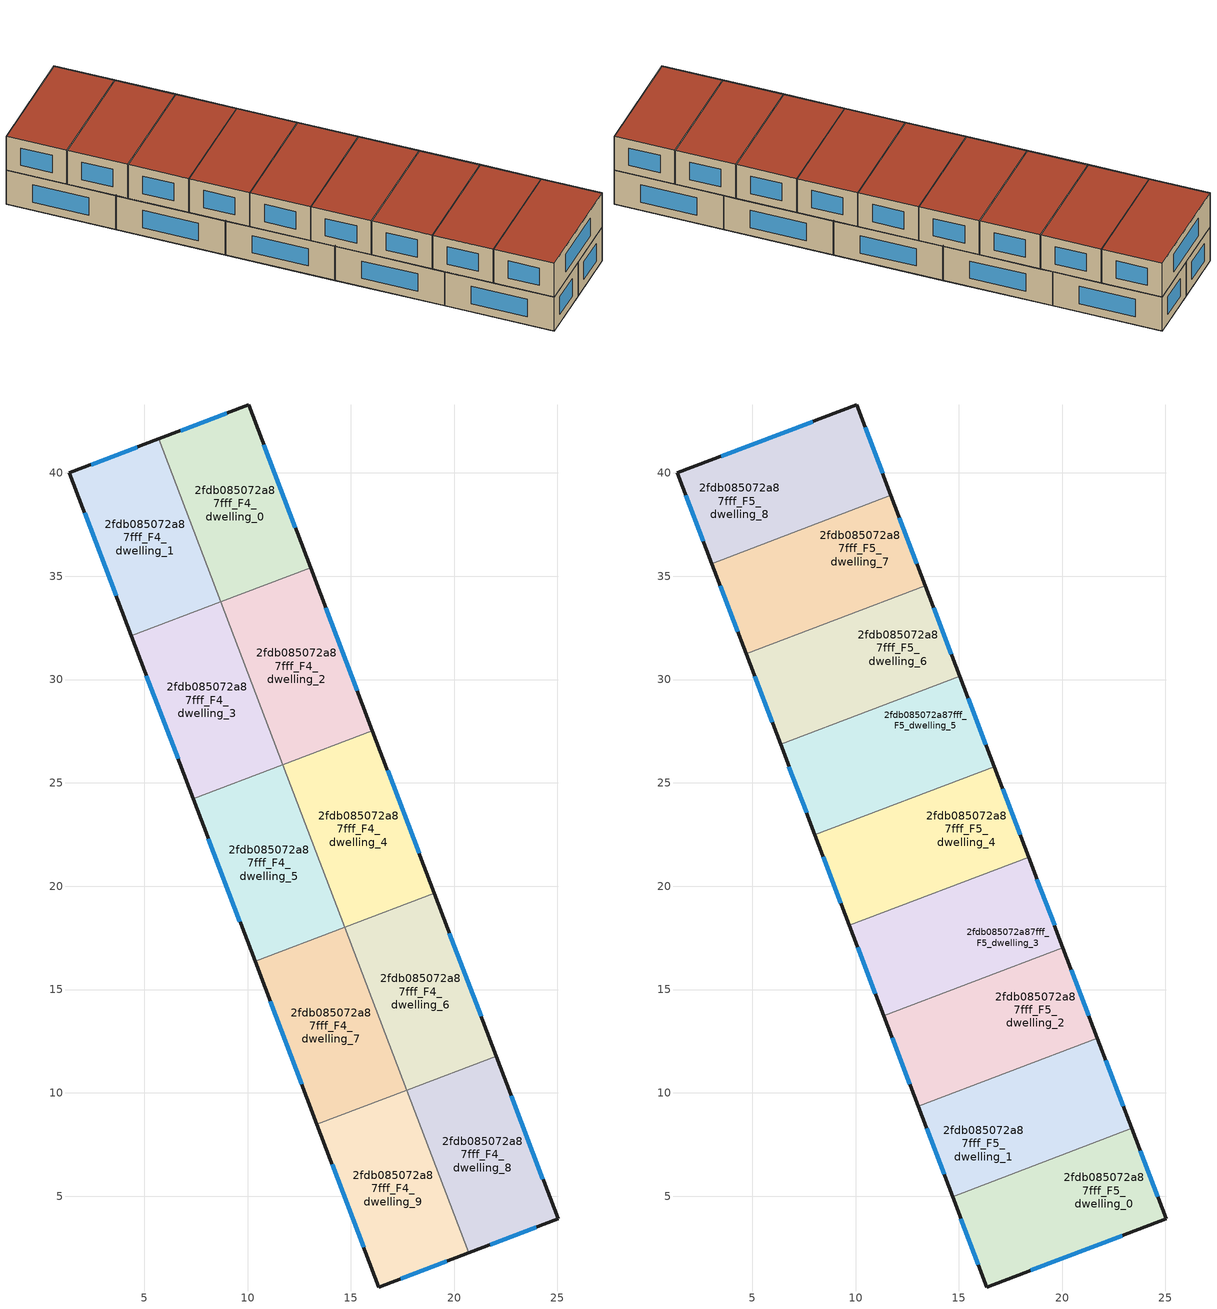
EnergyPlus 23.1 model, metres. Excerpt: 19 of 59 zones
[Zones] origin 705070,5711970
2fdb085072a87fff_F4_dwelling_0
 floor to 2fdb085072a87fff_F3_dwelling_0 (EU_floor_Construction): 13.05,35.41 10.05,43.29 5.71,41.64 8.71,33.76 z12
 wall outside (EU_wall_Construction): 5.71,41.64 10.05,43.29 13.05,35.41 z12:15
 wall to 2fdb085072a87fff_F4_dwelling_1 (EU_wall_Construction): 8.71,33.76 5.71,41.64 z12:15
 wall to 2fdb085072a87fff_F4_dwelling_2 (EU_wall_Construction): 13.05,35.41 8.71,33.76 z12:15
 window (EU_Window_Construction): 6.78,42.05 8.99,42.89 / 10.79,41.36 12.32,37.34 z12.73:14.27
2fdb085072a87fff_F4_dwelling_1
 floor to 2fdb085072a87fff_F3_dwelling_1 (EU_floor_Construction): 8.71,33.76 5.71,41.64 1.38,40 4.38,32.12 z12
 wall outside (EU_wall_Construction): 4.38,32.12 1.38,40 5.71,41.64 z12:15
 wall to 2fdb085072a87fff_F4_dwelling_3 (EU_wall_Construction): 8.71,33.76 4.38,32.12 z12:15
 window (EU_Window_Construction): 3.64,34.05 2.11,38.07 / 2.44,40.4 4.65,41.24 z12.73:14.27
2fdb085072a87fff_F4_dwelling_2
 floor to 2fdb085072a87fff_F3_dwelling_2 (EU_floor_Construction): 16.05,27.53 13.05,35.41 8.71,33.76 11.71,25.88 z12
 wall outside (EU_wall_Construction): 13.05,35.41 16.05,27.53 z12:15
 wall to 2fdb085072a87fff_F4_dwelling_4 (EU_wall_Construction): 16.05,27.53 11.71,25.88 z12:15
 wall to 2fdb085072a87fff_F4_dwelling_3 (EU_wall_Construction): 11.71,25.88 8.71,33.76 z12:15
 window (EU_Window_Construction): 13.78,33.49 15.31,29.46 z12.73:14.27
2fdb085072a87fff_F4_dwelling_3
 floor to 2fdb085072a87fff_F3_dwelling_3 (EU_floor_Construction): 11.71,25.88 8.71,33.76 4.38,32.12 7.37,24.24 z12
 wall outside (EU_wall_Construction): 7.37,24.24 4.38,32.12 z12:15
 wall to 2fdb085072a87fff_F4_dwelling_5 (EU_wall_Construction): 11.71,25.88 7.37,24.24 z12:15
 window (EU_Window_Construction): 6.64,26.17 5.11,30.19 z12.73:14.27
2fdb085072a87fff_F4_dwelling_4
 floor to 2fdb085072a87fff_F3_dwelling_4 (EU_floor_Construction): 19.04,19.66 16.05,27.53 11.71,25.88 14.7,18.01 z12
 wall outside (EU_wall_Construction): 16.05,27.53 19.04,19.66 z12:15
 wall to 2fdb085072a87fff_F4_dwelling_6 (EU_wall_Construction): 19.04,19.66 14.7,18.01 z12:15
 wall to 2fdb085072a87fff_F4_dwelling_5 (EU_wall_Construction): 14.7,18.01 11.71,25.88 z12:15
 window (EU_Window_Construction): 16.78,25.61 18.31,21.58 z12.73:14.27
2fdb085072a87fff_F4_dwelling_5
 floor to 2fdb085072a87fff_F3_dwelling_5 (EU_floor_Construction): 14.7,18.01 11.71,25.88 7.37,24.24 10.37,16.36 z12
 wall outside (EU_wall_Construction): 10.37,16.36 7.37,24.24 z12:15
 wall to 2fdb085072a87fff_F4_dwelling_7 (EU_wall_Construction): 14.7,18.01 10.37,16.36 z12:15
 window (EU_Window_Construction): 9.63,18.29 8.11,22.31 z12.73:14.27
2fdb085072a87fff_F4_dwelling_6
 floor to 2fdb085072a87fff_F3_dwelling_6 (EU_floor_Construction): 22.04,11.78 19.04,19.66 14.7,18.01 17.7,10.13 z12
 wall outside (EU_wall_Construction): 19.04,19.66 22.04,11.78 z12:15
 wall to 2fdb085072a87fff_F4_dwelling_7 (EU_wall_Construction): 17.7,10.13 14.7,18.01 z12:15
 wall to 2fdb085072a87fff_F4_dwelling_8 (EU_wall_Construction): 22.04,11.78 17.7,10.13 z12:15
 window (EU_Window_Construction): 19.77,17.73 21.3,13.71 z12.73:14.27
2fdb085072a87fff_F4_dwelling_7
 floor to 2fdb085072a87fff_F3_dwelling_7 (EU_floor_Construction): 17.7,10.13 14.7,18.01 10.37,16.36 13.36,8.48 z12
 wall outside (EU_wall_Construction): 13.36,8.48 10.37,16.36 z12:15
 wall to 2fdb085072a87fff_F4_dwelling_9 (EU_wall_Construction): 17.7,10.13 13.36,8.48 z12:15
 window (EU_Window_Construction): 12.63,10.41 11.1,14.43 z12.73:14.27
2fdb085072a87fff_F4_dwelling_8
 floor to 2fdb085072a87fff_F3_dwelling_8 (EU_floor_Construction): 25.03,3.89 22.04,11.78 17.7,10.13 20.7,2.25 z12
 wall outside (EU_wall_Construction): 22.04,11.78 25.03,3.89 20.7,2.25 z12:15
 wall to 2fdb085072a87fff_F4_dwelling_9 (EU_wall_Construction): 20.7,2.25 17.7,10.13 z12:15
 window (EU_Window_Construction): 22.77,9.85 24.3,5.82 / 23.97,3.49 21.76,2.65 z12.73:14.27
2fdb085072a87fff_F4_dwelling_9
 floor to 2fdb085072a87fff_F3_dwelling_9 (EU_floor_Construction): 20.7,2.25 17.7,10.13 13.36,8.48 16.36,0.6 z12
 wall outside (EU_wall_Construction): 20.7,2.25 16.36,0.6 13.36,8.48 z12:15
 window (EU_Window_Construction): 19.63,1.85 17.42,1.01 / 15.62,2.53 14.1,6.55 z12.73:14.27
2fdb085072a87fff_F5_dwelling_0
 floor to 2fdb085072a87fff_F4_dwelling_8 (EU_floor_Construction): 25.03,3.89 23.37,8.28 19.03,6.63 20.7,2.25 z15
 floor to 2fdb085072a87fff_F4_dwelling_9 (EU_floor_Construction): 20.7,2.25 19.03,6.63 14.69,4.98 16.36,0.6 z15
 wall outside (EU_wall_Construction): 23.37,8.28 25.03,3.89 16.36,0.6 14.69,4.98 z15:18
 wall to 2fdb085072a87fff_F5_dwelling_1 (EU_wall_Construction): 14.69,4.98 23.37,8.28 z15:18
 window (EU_Window_Construction): 23.78,7.2 24.63,4.97 / 22.91,3.09 18.48,1.41 / 15.95,1.67 15.1,3.91 z15.73:17.27
 roof outside (EU_roof_Construction): 23.37,8.28 25.03,3.89 16.36,0.6 14.69,4.98 z18
2fdb085072a87fff_F5_dwelling_1
 floor to 2fdb085072a87fff_F4_dwelling_9 (EU_floor_Construction): 19.03,6.63 17.7,10.13 13.36,8.48 14.69,4.98 z15
 floor to 2fdb085072a87fff_F4_dwelling_8 (EU_floor_Construction): 23.37,8.28 22.04,11.78 17.7,10.13 19.03,6.63 z15
 floor to 2fdb085072a87fff_F4_dwelling_6 (EU_floor_Construction): 22.04,11.78 21.7,12.65 17.37,11 17.7,10.13 z15
 floor to 2fdb085072a87fff_F4_dwelling_7 (EU_floor_Construction): 17.7,10.13 17.37,11 13.03,9.35 13.36,8.48 z15
 wall outside (EU_wall_Construction): 21.7,12.65 23.37,8.28 / 14.69,4.98 13.03,9.35 z15:18
 wall to 2fdb085072a87fff_F5_dwelling_2 (EU_wall_Construction): 13.03,9.35 21.7,12.65 z15:18
 window (EU_Window_Construction): 22.11,11.58 22.96,9.35 / 14.29,6.05 13.44,8.28 z15.73:17.27
 roof outside (EU_roof_Construction): 21.7,12.65 23.37,8.28 14.69,4.98 13.03,9.35 z18
2fdb085072a87fff_F5_dwelling_2
 floor to 2fdb085072a87fff_F4_dwelling_6 (EU_floor_Construction): 21.7,12.65 20.04,17.03 15.7,15.38 17.37,11 z15
 floor to 2fdb085072a87fff_F4_dwelling_7 (EU_floor_Construction): 17.37,11 15.7,15.38 11.37,13.73 13.03,9.35 z15
 wall outside (EU_wall_Construction): 20.04,17.03 21.7,12.65 / 13.03,9.35 11.37,13.73 z15:18
 wall to 2fdb085072a87fff_F5_dwelling_3 (EU_wall_Construction): 11.37,13.73 20.04,17.03 z15:18
 window (EU_Window_Construction): 20.45,15.96 21.3,13.72 / 12.62,10.43 11.77,12.66 z15.73:17.27
 roof outside (EU_roof_Construction): 20.04,17.03 21.7,12.65 13.03,9.35 11.37,13.73 z18
2fdb085072a87fff_F5_dwelling_3
 floor to 2fdb085072a87fff_F4_dwelling_7 (EU_floor_Construction): 15.7,15.38 14.7,18.01 10.37,16.36 11.37,13.73 z15
 floor to 2fdb085072a87fff_F4_dwelling_6 (EU_floor_Construction): 20.04,17.03 19.04,19.65 14.7,18.01 15.7,15.38 z15
 floor to 2fdb085072a87fff_F4_dwelling_4 (EU_floor_Construction): 19.04,19.65 18.37,21.41 14.04,19.76 14.7,18.01 z15
 floor to 2fdb085072a87fff_F4_dwelling_5 (EU_floor_Construction): 14.7,18.01 14.04,19.76 9.7,18.11 10.37,16.36 z15
 wall outside (EU_wall_Construction): 18.38,21.41 20.04,17.03 / 11.37,13.73 9.7,18.11 z15:18
 wall to 2fdb085072a87fff_F5_dwelling_4 (EU_wall_Construction): 9.7,18.11 18.38,21.41 z15:18
 window (EU_Window_Construction): 18.78,20.34 19.63,18.1 / 10.96,14.8 10.11,17.04 z15.73:17.27
 roof outside (EU_roof_Construction): 18.38,21.41 20.04,17.03 11.37,13.73 9.7,18.11 z18
2fdb085072a87fff_F5_dwelling_4
 floor to 2fdb085072a87fff_F4_dwelling_4 (EU_floor_Construction): 18.37,21.41 16.71,25.78 12.37,24.13 14.04,19.76 z15
 floor to 2fdb085072a87fff_F4_dwelling_5 (EU_floor_Construction): 14.04,19.76 12.37,24.13 8.04,22.49 9.7,18.11 z15
 wall outside (EU_wall_Construction): 16.71,25.78 18.38,21.41 / 9.7,18.11 8.04,22.49 z15:18
 wall to 2fdb085072a87fff_F5_dwelling_5 (EU_wall_Construction): 8.04,22.49 16.71,25.78 z15:18
 window (EU_Window_Construction): 17.12,24.71 17.97,22.48 / 9.29,19.18 8.44,21.41 z15.73:17.27
 roof outside (EU_roof_Construction): 16.71,25.78 18.38,21.41 9.7,18.11 8.04,22.49 z18
2fdb085072a87fff_F5_dwelling_5
 floor to 2fdb085072a87fff_F4_dwelling_3 (EU_floor_Construction): 11.71,25.88 10.71,28.51 6.37,26.86 7.37,24.24 z15
 floor to 2fdb085072a87fff_F4_dwelling_2 (EU_floor_Construction): 16.04,27.53 15.05,30.16 10.71,28.51 11.71,25.88 z15
 floor to 2fdb085072a87fff_F4_dwelling_4 (EU_floor_Construction): 16.71,25.78 16.04,27.53 11.71,25.88 12.37,24.13 z15
 floor to 2fdb085072a87fff_F4_dwelling_5 (EU_floor_Construction): 12.37,24.13 11.71,25.88 7.37,24.24 8.04,22.49 z15
 wall outside (EU_wall_Construction): 15.05,30.16 16.71,25.78 / 8.04,22.49 6.37,26.86 z15:18
 wall to 2fdb085072a87fff_F5_dwelling_6 (EU_wall_Construction): 6.37,26.86 15.05,30.16 z15:18
 window (EU_Window_Construction): 15.45,29.09 16.3,26.86 / 7.63,23.56 6.78,25.79 z15.73:17.27
 roof outside (EU_roof_Construction): 15.05,30.16 16.71,25.78 8.04,22.49 6.37,26.86 z18
2fdb085072a87fff_F5_dwelling_6
 floor to 2fdb085072a87fff_F4_dwelling_2 (EU_floor_Construction): 15.05,30.16 13.38,34.54 9.04,32.89 10.71,28.51 z15
 floor to 2fdb085072a87fff_F4_dwelling_3 (EU_floor_Construction): 10.71,28.51 9.04,32.89 4.71,31.24 6.37,26.86 z15
 wall outside (EU_wall_Construction): 13.38,34.54 15.05,30.16 / 6.37,26.86 4.71,31.24 z15:18
 wall to 2fdb085072a87fff_F5_dwelling_7 (EU_wall_Construction): 4.71,31.24 13.38,34.54 z15:18
 window (EU_Window_Construction): 13.79,33.47 14.64,31.23 / 5.97,27.93 5.12,30.17 z15.73:17.27
 roof outside (EU_roof_Construction): 13.38,34.54 15.05,30.16 6.37,26.86 4.71,31.24 z18
2fdb085072a87fff_F5_dwelling_7
 floor to 2fdb085072a87fff_F4_dwelling_0 (EU_floor_Construction): 13.05,35.41 11.72,38.92 7.38,37.27 8.71,33.76 z15
 floor to 2fdb085072a87fff_F4_dwelling_1 (EU_floor_Construction): 8.71,33.76 7.38,37.27 3.04,35.62 4.38,32.12 z15
 floor to 2fdb085072a87fff_F4_dwelling_3 (EU_floor_Construction): 9.04,32.89 8.71,33.76 4.38,32.12 4.71,31.24 z15
 floor to 2fdb085072a87fff_F4_dwelling_2 (EU_floor_Construction): 13.38,34.54 13.05,35.41 8.71,33.76 9.04,32.89 z15
 wall outside (EU_wall_Construction): 11.72,38.92 13.38,34.54 / 4.71,31.24 3.04,35.62 z15:18
 wall to 2fdb085072a87fff_F5_dwelling_8 (EU_wall_Construction): 3.04,35.62 11.72,38.92 z15:18
 window (EU_Window_Construction): 12.12,37.84 12.97,35.61 / 4.3,32.31 3.45,34.55 z15.73:17.27
 roof outside (EU_roof_Construction): 11.72,38.92 13.38,34.54 4.71,31.24 3.04,35.62 z18
2fdb085072a87fff_F5_dwelling_8
 floor to 2fdb085072a87fff_F4_dwelling_0 (EU_floor_Construction): 11.72,38.92 10.05,43.29 5.72,41.64 7.38,37.27 z15
 floor to 2fdb085072a87fff_F4_dwelling_1 (EU_floor_Construction): 7.38,37.27 5.72,41.64 1.38,40 3.04,35.62 z15
 wall outside (EU_wall_Construction): 3.04,35.62 1.38,40 10.05,43.29 11.72,38.92 z15:18
 window (EU_Window_Construction): 2.64,36.69 1.79,38.93 / 3.5,40.8 7.93,42.48 / 10.46,42.22 11.31,39.99 z15.73:17.27
 roof outside (EU_roof_Construction): 10.05,43.29 11.72,38.92 3.04,35.62 1.38,40 z18
[Building]
EU S2 Campaign: North Axis=0; Terrain=City; Solar Distribution=FullExterior
[Site:Location]
London: Latitude=51.5; Longitude=-0.5; Time Zone=0; Elevation=25
[SizingPeriod:WeatherFileDays]
AnnualSizingPeriod: Begin Month=1; Begin Day of Month=1; End Month=12; End Day of Month=31; Day of Week for Start Day=Monday; Use Weather File Daylight Saving Period=No; Use Weather File Rain and Snow Indicators=No
[MATERIAL]
EU_InternalMass_Material: Roughness=MediumRough; Thickness=0.1; Conductivity=1; Density=1800; Specific Heat=900; Thermal Absorptance=0.9; Solar Absorptance=0.7; Visible Absorptance=0.7
[MATERIAL:NOMASS] Roughness=MediumRough; Thermal Absorptance=0.9; Solar Absorptance=0.7; Visible Absorptance=0.7
Name | Thermal Resistance
EU_wall_NoMass | 0.50783
EU_roof_NoMass | 0.465511
EU_floor_NoMass | 2.03132
[WINDOWMATERIAL:SIMPLEGLAZINGSYSTEM]
EU_Window_SimpleGlazing: UFactor=4.38586; Solar Heat Gain Coefficient=0.85; Visible Transmittance=0.85
[CONSTRUCTION]
EU_wall_Construction: EU_wall_NoMass
EU_roof_Construction: EU_roof_NoMass
EU_floor_Construction: EU_floor_NoMass
EU_InternalMass_Construction: EU_InternalMass_Material
EU_Window_Construction: EU_Window_SimpleGlazing
[ZONE] Type=1; Multiplier=1; Ceiling Height=autocalculate; Floor Area=autocalculate; Part of Total Floor Area=Yes
Name | Volume
2fdb085072a87fff_F4_dwelling_0; 2fdb085072a87fff_F4_dwelling_4 | 117.335
2fdb085072a87fff_F5_dwelling_0 | 130.369
2fdb085072a87fff_F4_dwelling_1 | 117.327
2fdb085072a87fff_F5_dwelling_1; 2fdb085072a87fff_F5_dwelling_2 | 130.36
2fdb085072a87fff_F4_dwelling_2 | 117.347
2fdb085072a87fff_F4_dwelling_3; 2fdb085072a87fff_F4_dwelling_5 | 117.313
2fdb085072a87fff_F5_dwelling_3 | 130.375
2fdb085072a87fff_F5_dwelling_4; 2fdb085072a87fff_F5_dwelling_6 | 130.359
2fdb085072a87fff_F5_dwelling_5 | 130.35
2fdb085072a87fff_F4_dwelling_6 | 117.333
2fdb085072a87fff_F4_dwelling_7 | 117.309
2fdb085072a87fff_F5_dwelling_7 | 130.349
2fdb085072a87fff_F4_dwelling_8; 2fdb085072a87fff_F4_dwelling_9 | 117.334
2fdb085072a87fff_F5_dwelling_8 | 130.379
[INTERNALMASS] Construction=EU_InternalMass_Construction
Name | Zone or ZoneList | Surface Area
2fdb085072a87fff_F4_dwelling_0_EU_InternalMass | 2fdb085072a87fff_F4_dwelling_0 | 39.1116
2fdb085072a87fff_F4_dwelling_1_EU_InternalMass | 2fdb085072a87fff_F4_dwelling_1 | 39.1087
2fdb085072a87fff_F4_dwelling_2_EU_InternalMass | 2fdb085072a87fff_F4_dwelling_2 | 39.116
2fdb085072a87fff_F4_dwelling_3_EU_InternalMass | 2fdb085072a87fff_F4_dwelling_3 | 39.1044
2fdb085072a87fff_F4_dwelling_4_EU_InternalMass | 2fdb085072a87fff_F4_dwelling_4 | 39.1116
2fdb085072a87fff_F4_dwelling_5_EU_InternalMass | 2fdb085072a87fff_F4_dwelling_5 | 39.1044
2fdb085072a87fff_F4_dwelling_6_EU_InternalMass | 2fdb085072a87fff_F4_dwelling_6 | 39.111
2fdb085072a87fff_F4_dwelling_7_EU_InternalMass | 2fdb085072a87fff_F4_dwelling_7 | 39.1032
2fdb085072a87fff_F4_dwelling_8_EU_InternalMass | 2fdb085072a87fff_F4_dwelling_8 | 39.1112
2fdb085072a87fff_F4_dwelling_9_EU_InternalMass | 2fdb085072a87fff_F4_dwelling_9 | 39.1116
2fdb085072a87fff_F5_dwelling_0_EU_InternalMass | 2fdb085072a87fff_F5_dwelling_0 | 43.4563
2fdb085072a87fff_F5_dwelling_1_EU_InternalMass | 2fdb085072a87fff_F5_dwelling_1 | 43.4534
2fdb085072a87fff_F5_dwelling_2_EU_InternalMass | 2fdb085072a87fff_F5_dwelling_2 | 43.4534
2fdb085072a87fff_F5_dwelling_3_EU_InternalMass | 2fdb085072a87fff_F5_dwelling_3 | 43.4583
2fdb085072a87fff_F5_dwelling_4_EU_InternalMass | 2fdb085072a87fff_F5_dwelling_4 | 43.4529
2fdb085072a87fff_F5_dwelling_5_EU_InternalMass | 2fdb085072a87fff_F5_dwelling_5 | 43.4496
2fdb085072a87fff_F5_dwelling_6_EU_InternalMass | 2fdb085072a87fff_F5_dwelling_6 | 43.4529
2fdb085072a87fff_F5_dwelling_7_EU_InternalMass | 2fdb085072a87fff_F5_dwelling_7 | 43.4496
2fdb085072a87fff_F5_dwelling_8_EU_InternalMass | 2fdb085072a87fff_F5_dwelling_8 | 43.4598
[OTHEREQUIPMENT] Fuel Type=Electricity; Design Level Calculation Method=Watts/Area; Power per Zone Floor Area=1; Fraction Latent=0; Fraction Radiant=0; Fraction Lost=0; Carbon Dioxide Generation Rate=0; EndUse Subcategory=EU_Step8_InternalGains
Name | Zone or ZoneList or Space or SpaceList | Schedule
EU_Step8_InternalGain_2fdb085072a87fff_F4_dwelling_0_f000 | 2fdb085072a87fff_F4_dwelling_0 | EU_Step8_GainSchedule_2fdb085072a87fff_F4_dwelling_0_f000
EU_Step8_InternalGain_2fdb085072a87fff_F4_dwelling_1_f000 | 2fdb085072a87fff_F4_dwelling_1 | EU_Step8_GainSchedule_2fdb085072a87fff_F4_dwelling_1_f000
EU_Step8_InternalGain_2fdb085072a87fff_F4_dwelling_2_f000 | 2fdb085072a87fff_F4_dwelling_2 | EU_Step8_GainSchedule_2fdb085072a87fff_F4_dwelling_2_f000
EU_Step8_InternalGain_2fdb085072a87fff_F4_dwelling_3_f000 | 2fdb085072a87fff_F4_dwelling_3 | EU_Step8_GainSchedule_2fdb085072a87fff_F4_dwelling_3_f000
EU_Step8_InternalGain_2fdb085072a87fff_F4_dwelling_4_f000 | 2fdb085072a87fff_F4_dwelling_4 | EU_Step8_GainSchedule_2fdb085072a87fff_F4_dwelling_4_f000
EU_Step8_InternalGain_2fdb085072a87fff_F4_dwelling_5_f000 | 2fdb085072a87fff_F4_dwelling_5 | EU_Step8_GainSchedule_2fdb085072a87fff_F4_dwelling_5_f000
EU_Step8_InternalGain_2fdb085072a87fff_F4_dwelling_6_f000 | 2fdb085072a87fff_F4_dwelling_6 | EU_Step8_GainSchedule_2fdb085072a87fff_F4_dwelling_6_f000
EU_Step8_InternalGain_2fdb085072a87fff_F4_dwelling_7_f000 | 2fdb085072a87fff_F4_dwelling_7 | EU_Step8_GainSchedule_2fdb085072a87fff_F4_dwelling_7_f000
EU_Step8_InternalGain_2fdb085072a87fff_F4_dwelling_8_f000 | 2fdb085072a87fff_F4_dwelling_8 | EU_Step8_GainSchedule_2fdb085072a87fff_F4_dwelling_8_f000
EU_Step8_InternalGain_2fdb085072a87fff_F4_dwelling_9_f000 | 2fdb085072a87fff_F4_dwelling_9 | EU_Step8_GainSchedule_2fdb085072a87fff_F4_dwelling_9_f000
EU_Step8_InternalGain_2fdb085072a87fff_F5_dwelling_0_f000 | 2fdb085072a87fff_F5_dwelling_0 | EU_Step8_GainSchedule_2fdb085072a87fff_F5_dwelling_0_f000
EU_Step8_InternalGain_2fdb085072a87fff_F5_dwelling_1_f000 | 2fdb085072a87fff_F5_dwelling_1 | EU_Step8_GainSchedule_2fdb085072a87fff_F5_dwelling_1_f000
EU_Step8_InternalGain_2fdb085072a87fff_F5_dwelling_2_f000 | 2fdb085072a87fff_F5_dwelling_2 | EU_Step8_GainSchedule_2fdb085072a87fff_F5_dwelling_2_f000
EU_Step8_InternalGain_2fdb085072a87fff_F5_dwelling_3_f000 | 2fdb085072a87fff_F5_dwelling_3 | EU_Step8_GainSchedule_2fdb085072a87fff_F5_dwelling_3_f000
EU_Step8_InternalGain_2fdb085072a87fff_F5_dwelling_4_f000 | 2fdb085072a87fff_F5_dwelling_4 | EU_Step8_GainSchedule_2fdb085072a87fff_F5_dwelling_4_f000
EU_Step8_InternalGain_2fdb085072a87fff_F5_dwelling_5_f000 | 2fdb085072a87fff_F5_dwelling_5 | EU_Step8_GainSchedule_2fdb085072a87fff_F5_dwelling_5_f000
EU_Step8_InternalGain_2fdb085072a87fff_F5_dwelling_6_f000 | 2fdb085072a87fff_F5_dwelling_6 | EU_Step8_GainSchedule_2fdb085072a87fff_F5_dwelling_6_f000
EU_Step8_InternalGain_2fdb085072a87fff_F5_dwelling_7_f000 | 2fdb085072a87fff_F5_dwelling_7 | EU_Step8_GainSchedule_2fdb085072a87fff_F5_dwelling_7_f000
EU_Step8_InternalGain_2fdb085072a87fff_F5_dwelling_8_f000 | 2fdb085072a87fff_F5_dwelling_8 | EU_Step8_GainSchedule_2fdb085072a87fff_F5_dwelling_8_f000
[ZONEVENTILATION:DESIGNFLOWRATE] Schedule=EU_AlwaysOn; Design Flow Rate Calculation Method=AirChanges/Hour; Air Changes per Hour=0.537044; Ventilation Type=Natural; Fan Pressure Rise=0; Fan Total Efficiency=1; Constant Term Coefficient=1; Temperature Term Coefficient=0; Velocity Term Coefficient=0; Velocity Squared Term Coefficient=0; Minimum Indoor Temperature=-100; Maximum Indoor Temperature=100; Delta Temperature=-100; Minimum Outdoor Temperature=-100; Maximum Outdoor Temperature=100; Maximum Wind Speed=40
Name | Zone or ZoneList or Space or SpaceList
EU_ConstantAir_2fdb085072a87fff_F4_dwelling_0 | 2fdb085072a87fff_F4_dwelling_0
EU_ConstantAir_2fdb085072a87fff_F4_dwelling_1 | 2fdb085072a87fff_F4_dwelling_1
EU_ConstantAir_2fdb085072a87fff_F4_dwelling_2 | 2fdb085072a87fff_F4_dwelling_2
EU_ConstantAir_2fdb085072a87fff_F4_dwelling_3 | 2fdb085072a87fff_F4_dwelling_3
EU_ConstantAir_2fdb085072a87fff_F4_dwelling_4 | 2fdb085072a87fff_F4_dwelling_4
EU_ConstantAir_2fdb085072a87fff_F4_dwelling_5 | 2fdb085072a87fff_F4_dwelling_5
EU_ConstantAir_2fdb085072a87fff_F4_dwelling_6 | 2fdb085072a87fff_F4_dwelling_6
EU_ConstantAir_2fdb085072a87fff_F4_dwelling_7 | 2fdb085072a87fff_F4_dwelling_7
EU_ConstantAir_2fdb085072a87fff_F4_dwelling_8 | 2fdb085072a87fff_F4_dwelling_8
EU_ConstantAir_2fdb085072a87fff_F4_dwelling_9 | 2fdb085072a87fff_F4_dwelling_9
EU_ConstantAir_2fdb085072a87fff_F5_dwelling_0 | 2fdb085072a87fff_F5_dwelling_0
EU_ConstantAir_2fdb085072a87fff_F5_dwelling_1 | 2fdb085072a87fff_F5_dwelling_1
EU_ConstantAir_2fdb085072a87fff_F5_dwelling_2 | 2fdb085072a87fff_F5_dwelling_2
EU_ConstantAir_2fdb085072a87fff_F5_dwelling_3 | 2fdb085072a87fff_F5_dwelling_3
EU_ConstantAir_2fdb085072a87fff_F5_dwelling_4 | 2fdb085072a87fff_F5_dwelling_4
EU_ConstantAir_2fdb085072a87fff_F5_dwelling_5 | 2fdb085072a87fff_F5_dwelling_5
EU_ConstantAir_2fdb085072a87fff_F5_dwelling_6 | 2fdb085072a87fff_F5_dwelling_6
EU_ConstantAir_2fdb085072a87fff_F5_dwelling_7 | 2fdb085072a87fff_F5_dwelling_7
EU_ConstantAir_2fdb085072a87fff_F5_dwelling_8 | 2fdb085072a87fff_F5_dwelling_8
[HVACTEMPLATE:THERMOSTAT] Constant Heating Setpoint=20; Constant Cooling Setpoint=50
EU_HeatOnly_2fdb085072a87fff_F0_dwelling_0; EU_HeatOnly_2fdb085072a87fff_F0_dwelling_1; EU_HeatOnly_2fdb085072a87fff_F0_dwelling_2; EU_HeatOnly_2fdb085072a87fff_F0_dwelling_3; EU_HeatOnly_2fdb085072a87fff_F0_dwelling_4; EU_HeatOnly_2fdb085072a87fff_F0_dwelling_5; EU_HeatOnly_2fdb085072a87fff_F0_dwelling_6; EU_HeatOnly_2fdb085072a87fff_F0_dwelling_7; EU_HeatOnly_2fdb085072a87fff_F0_dwelling_8; EU_HeatOnly_2fdb085072a87fff_F0_dwelling_9; EU_HeatOnly_2fdb085072a87fff_F1_dwelling_0; EU_HeatOnly_2fdb085072a87fff_F1_dwelling_1; EU_HeatOnly_2fdb085072a87fff_F1_dwelling_2; EU_HeatOnly_2fdb085072a87fff_F1_dwelling_3; EU_HeatOnly_2fdb085072a87fff_F1_dwelling_4; EU_HeatOnly_2fdb085072a87fff_F1_dwelling_5; EU_HeatOnly_2fdb085072a87fff_F1_dwelling_6; EU_HeatOnly_2fdb085072a87fff_F1_dwelling_7; EU_HeatOnly_2fdb085072a87fff_F1_dwelling_8; EU_HeatOnly_2fdb085072a87fff_F1_dwelling_9; EU_HeatOnly_2fdb085072a87fff_F2_dwelling_0; EU_HeatOnly_2fdb085072a87fff_F2_dwelling_1; EU_HeatOnly_2fdb085072a87fff_F2_dwelling_2; EU_HeatOnly_2fdb085072a87fff_F2_dwelling_3; EU_HeatOnly_2fdb085072a87fff_F2_dwelling_4; EU_HeatOnly_2fdb085072a87fff_F2_dwelling_5; EU_HeatOnly_2fdb085072a87fff_F2_dwelling_6; EU_HeatOnly_2fdb085072a87fff_F2_dwelling_7; EU_HeatOnly_2fdb085072a87fff_F2_dwelling_8; EU_HeatOnly_2fdb085072a87fff_F2_dwelling_9; EU_HeatOnly_2fdb085072a87fff_F3_dwelling_0; EU_HeatOnly_2fdb085072a87fff_F3_dwelling_1; EU_HeatOnly_2fdb085072a87fff_F3_dwelling_2; EU_HeatOnly_2fdb085072a87fff_F3_dwelling_3; EU_HeatOnly_2fdb085072a87fff_F3_dwelling_4; EU_HeatOnly_2fdb085072a87fff_F3_dwelling_5; EU_HeatOnly_2fdb085072a87fff_F3_dwelling_6; EU_HeatOnly_2fdb085072a87fff_F3_dwelling_7; EU_HeatOnly_2fdb085072a87fff_F3_dwelling_8; EU_HeatOnly_2fdb085072a87fff_F3_dwelling_9; EU_HeatOnly_2fdb085072a87fff_F4_dwelling_0; EU_HeatOnly_2fdb085072a87fff_F4_dwelling_1; EU_HeatOnly_2fdb085072a87fff_F4_dwelling_2; EU_HeatOnly_2fdb085072a87fff_F4_dwelling_3; EU_HeatOnly_2fdb085072a87fff_F4_dwelling_4; EU_HeatOnly_2fdb085072a87fff_F4_dwelling_5; EU_HeatOnly_2fdb085072a87fff_F4_dwelling_6; EU_HeatOnly_2fdb085072a87fff_F4_dwelling_7; EU_HeatOnly_2fdb085072a87fff_F4_dwelling_8; EU_HeatOnly_2fdb085072a87fff_F4_dwelling_9; EU_HeatOnly_2fdb085072a87fff_F5_dwelling_0; EU_HeatOnly_2fdb085072a87fff_F5_dwelling_1; EU_HeatOnly_2fdb085072a87fff_F5_dwelling_2; EU_HeatOnly_2fdb085072a87fff_F5_dwelling_3; EU_HeatOnly_2fdb085072a87fff_F5_dwelling_4; EU_HeatOnly_2fdb085072a87fff_F5_dwelling_5; EU_HeatOnly_2fdb085072a87fff_F5_dwelling_6; EU_HeatOnly_2fdb085072a87fff_F5_dwelling_7; EU_HeatOnly_2fdb085072a87fff_F5_dwelling_8
[HVACTEMPLATE:ZONE:IDEALLOADSAIRSYSTEM] System Availability Schedule=EU_AlwaysOn; Maximum Heating Supply Air Temperature=50; Minimum Cooling Supply Air Temperature=13; Maximum Heating Supply Air Humidity Ratio=0.0156; Minimum Cooling Supply Air Humidity Ratio=0.0077; Heating Limit=NoLimit; Cooling Limit=NoLimit; Heating Availability Schedule=EU_AlwaysOn; Cooling Availability Schedule=EU_CoolingOff; Dehumidification Control Type=ConstantSensibleHeatRatio; Cooling Sensible Heat Ratio=0.7; Dehumidification Setpoint=60; Humidification Control Type=None; Humidification Setpoint=30; Outdoor Air Method=None; Outdoor Air Flow Rate per Person=0.00944; Outdoor Air Flow Rate per Zone Floor Area=0; Outdoor Air Flow Rate per Zone=0; Demand Controlled Ventilation Type=None; Outdoor Air Economizer Type=NoEconomizer; Heat Recovery Type=None; Sensible Heat Recovery Effectiveness=0.7; Latent Heat Recovery Effectiveness=0.65
Name | Template Thermostat
2fdb085072a87fff_F4_dwelling_0 | EU_HeatOnly_2fdb085072a87fff_F4_dwelling_0
2fdb085072a87fff_F4_dwelling_1 | EU_HeatOnly_2fdb085072a87fff_F4_dwelling_1
2fdb085072a87fff_F4_dwelling_2 | EU_HeatOnly_2fdb085072a87fff_F4_dwelling_2
2fdb085072a87fff_F4_dwelling_3 | EU_HeatOnly_2fdb085072a87fff_F4_dwelling_3
2fdb085072a87fff_F4_dwelling_4 | EU_HeatOnly_2fdb085072a87fff_F4_dwelling_4
2fdb085072a87fff_F4_dwelling_5 | EU_HeatOnly_2fdb085072a87fff_F4_dwelling_5
2fdb085072a87fff_F4_dwelling_6 | EU_HeatOnly_2fdb085072a87fff_F4_dwelling_6
2fdb085072a87fff_F4_dwelling_7 | EU_HeatOnly_2fdb085072a87fff_F4_dwelling_7
2fdb085072a87fff_F4_dwelling_8 | EU_HeatOnly_2fdb085072a87fff_F4_dwelling_8
2fdb085072a87fff_F4_dwelling_9 | EU_HeatOnly_2fdb085072a87fff_F4_dwelling_9
2fdb085072a87fff_F5_dwelling_0 | EU_HeatOnly_2fdb085072a87fff_F5_dwelling_0
2fdb085072a87fff_F5_dwelling_1 | EU_HeatOnly_2fdb085072a87fff_F5_dwelling_1
2fdb085072a87fff_F5_dwelling_2 | EU_HeatOnly_2fdb085072a87fff_F5_dwelling_2
2fdb085072a87fff_F5_dwelling_3 | EU_HeatOnly_2fdb085072a87fff_F5_dwelling_3
2fdb085072a87fff_F5_dwelling_4 | EU_HeatOnly_2fdb085072a87fff_F5_dwelling_4
2fdb085072a87fff_F5_dwelling_5 | EU_HeatOnly_2fdb085072a87fff_F5_dwelling_5
2fdb085072a87fff_F5_dwelling_6 | EU_HeatOnly_2fdb085072a87fff_F5_dwelling_6
2fdb085072a87fff_F5_dwelling_7 | EU_HeatOnly_2fdb085072a87fff_F5_dwelling_7
2fdb085072a87fff_F5_dwelling_8 | EU_HeatOnly_2fdb085072a87fff_F5_dwelling_8
[SIZING:ZONE] Zone Cooling Design Supply Air Temperature Input Method=SupplyAirTemperature; Zone Cooling Design Supply Air Temperature=13; Zone Heating Design Supply Air Temperature Input Method=SupplyAirTemperature; Zone Heating Design Supply Air Temperature=50; Zone Cooling Design Supply Air Humidity Ratio=0.008; Zone Heating Design Supply Air Humidity Ratio=0.008; Cooling Design Air Flow Method=DesignDay; Cooling Design Air Flow Rate=0; Cooling Minimum Air Flow per Zone Floor Area=0.000762; Cooling Minimum Air Flow=0; Cooling Minimum Air Flow Fraction=0.2; Heating Design Air Flow Method=DesignDay; Heating Design Air Flow Rate=0; Heating Maximum Air Flow per Zone Floor Area=0.002032; Heating Maximum Air Flow=0.141576; Heating Maximum Air Flow Fraction=0.3; Account for Dedicated Outdoor Air System=No; Dedicated Outdoor Air System Control Strategy=NeutralSupplyAir; Dedicated Outdoor Air Low Setpoint Temperature for Design=autosize; Dedicated Outdoor Air High Setpoint Temperature for Design=autosize; Zone Load Sizing Method=Sensible Load Only No Latent Load; Zone Latent Cooling Design Supply Air Humidity Ratio Input Method=HumidityRatioDifference; Zone Cooling Design Supply Air Humidity Ratio Difference=0.005; Zone Latent Heating Design Supply Air Humidity Ratio Input Method=HumidityRatioDifference; Zone Humidification Design Supply Air Humidity Ratio Difference=0.005
2fdb085072a87fff_F4_dwelling_0; 2fdb085072a87fff_F4_dwelling_1; 2fdb085072a87fff_F4_dwelling_2; 2fdb085072a87fff_F4_dwelling_3; 2fdb085072a87fff_F4_dwelling_4; 2fdb085072a87fff_F4_dwelling_5; 2fdb085072a87fff_F4_dwelling_6; 2fdb085072a87fff_F4_dwelling_7; 2fdb085072a87fff_F4_dwelling_8; 2fdb085072a87fff_F4_dwelling_9; 2fdb085072a87fff_F5_dwelling_0; 2fdb085072a87fff_F5_dwelling_1; 2fdb085072a87fff_F5_dwelling_2; 2fdb085072a87fff_F5_dwelling_3; 2fdb085072a87fff_F5_dwelling_4; 2fdb085072a87fff_F5_dwelling_5; 2fdb085072a87fff_F5_dwelling_6; 2fdb085072a87fff_F5_dwelling_7; 2fdb085072a87fff_F5_dwelling_8
[SCHEDULE:CONSTANT]
Name | Hourly Value
EU_AlwaysOn | 1
EU_CoolingOff | 0
[SCHEDULE:FILE] Column Number=1; Rows to Skip at Top=0; Number of Hours of Data=8760; Column Separator=Comma; Interpolate to Timestep=No; Minutes per Item=60; Adjust Schedule for Daylight Savings=Yes
Name | File
EU_Step8_GainSchedule_2fdb085072a87fff_F4_dwelling_0_f000 | ../../schedules/2fdb085072a87fff/2fdb085072a87fff_F4_dwelling_0_f000_gain.csv
EU_Step8_GainSchedule_2fdb085072a87fff_F4_dwelling_1_f000 | ../../schedules/2fdb085072a87fff/2fdb085072a87fff_F4_dwelling_1_f000_gain.csv
EU_Step8_GainSchedule_2fdb085072a87fff_F4_dwelling_2_f000 | ../../schedules/2fdb085072a87fff/2fdb085072a87fff_F4_dwelling_2_f000_gain.csv
EU_Step8_GainSchedule_2fdb085072a87fff_F4_dwelling_3_f000 | ../../schedules/2fdb085072a87fff/2fdb085072a87fff_F4_dwelling_3_f000_gain.csv
EU_Step8_GainSchedule_2fdb085072a87fff_F4_dwelling_4_f000 | ../../schedules/2fdb085072a87fff/2fdb085072a87fff_F4_dwelling_4_f000_gain.csv
EU_Step8_GainSchedule_2fdb085072a87fff_F4_dwelling_5_f000 | ../../schedules/2fdb085072a87fff/2fdb085072a87fff_F4_dwelling_5_f000_gain.csv
EU_Step8_GainSchedule_2fdb085072a87fff_F4_dwelling_6_f000 | ../../schedules/2fdb085072a87fff/2fdb085072a87fff_F4_dwelling_6_f000_gain.csv
EU_Step8_GainSchedule_2fdb085072a87fff_F4_dwelling_7_f000 | ../../schedules/2fdb085072a87fff/2fdb085072a87fff_F4_dwelling_7_f000_gain.csv
EU_Step8_GainSchedule_2fdb085072a87fff_F4_dwelling_8_f000 | ../../schedules/2fdb085072a87fff/2fdb085072a87fff_F4_dwelling_8_f000_gain.csv
EU_Step8_GainSchedule_2fdb085072a87fff_F4_dwelling_9_f000 | ../../schedules/2fdb085072a87fff/2fdb085072a87fff_F4_dwelling_9_f000_gain.csv
EU_Step8_GainSchedule_2fdb085072a87fff_F5_dwelling_0_f000 | ../../schedules/2fdb085072a87fff/2fdb085072a87fff_F5_dwelling_0_f000_gain.csv
EU_Step8_GainSchedule_2fdb085072a87fff_F5_dwelling_1_f000 | ../../schedules/2fdb085072a87fff/2fdb085072a87fff_F5_dwelling_1_f000_gain.csv
EU_Step8_GainSchedule_2fdb085072a87fff_F5_dwelling_2_f000 | ../../schedules/2fdb085072a87fff/2fdb085072a87fff_F5_dwelling_2_f000_gain.csv
EU_Step8_GainSchedule_2fdb085072a87fff_F5_dwelling_3_f000 | ../../schedules/2fdb085072a87fff/2fdb085072a87fff_F5_dwelling_3_f000_gain.csv
EU_Step8_GainSchedule_2fdb085072a87fff_F5_dwelling_4_f000 | ../../schedules/2fdb085072a87fff/2fdb085072a87fff_F5_dwelling_4_f000_gain.csv
EU_Step8_GainSchedule_2fdb085072a87fff_F5_dwelling_5_f000 | ../../schedules/2fdb085072a87fff/2fdb085072a87fff_F5_dwelling_5_f000_gain.csv
EU_Step8_GainSchedule_2fdb085072a87fff_F5_dwelling_6_f000 | ../../schedules/2fdb085072a87fff/2fdb085072a87fff_F5_dwelling_6_f000_gain.csv
EU_Step8_GainSchedule_2fdb085072a87fff_F5_dwelling_7_f000 | ../../schedules/2fdb085072a87fff/2fdb085072a87fff_F5_dwelling_7_f000_gain.csv
EU_Step8_GainSchedule_2fdb085072a87fff_F5_dwelling_8_f000 | ../../schedules/2fdb085072a87fff/2fdb085072a87fff_F5_dwelling_8_f000_gain.csv
